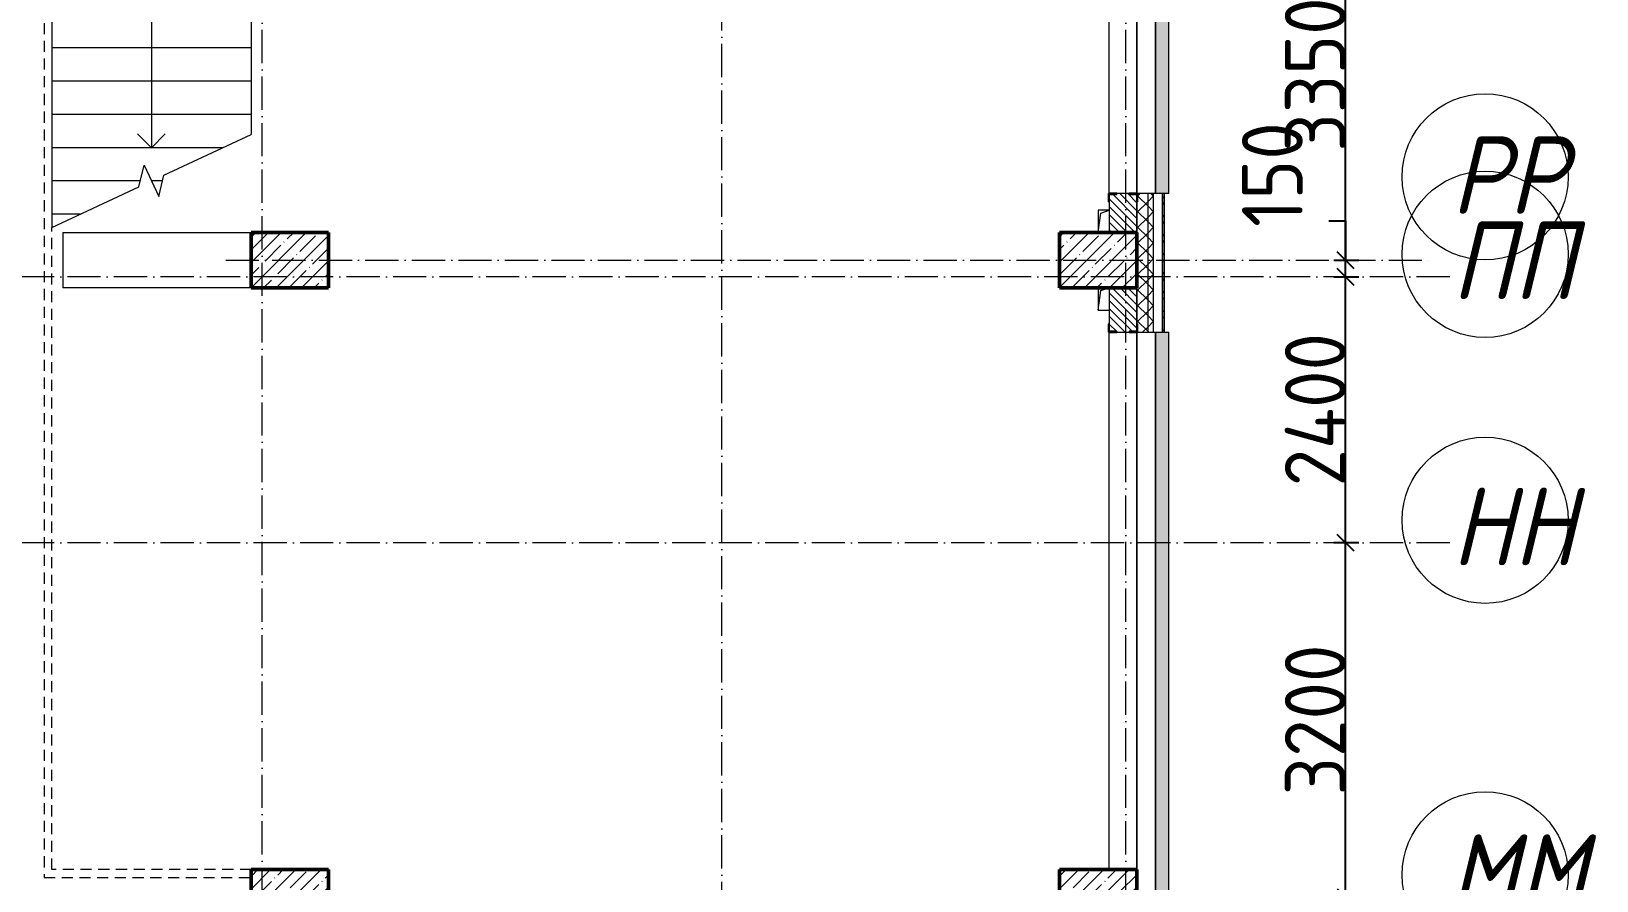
# Model space of a CAD drawing. Header units: millimetres. Extents: x -12989 to 629078, y -109036 to 555275.
# Drawn here: x 607833 to 621970, y 155315 to 162980 of the extents above; entities that cross this region are included whole.
import ezdxf

# ---------------------------------------------------------------- set-up
doc = ezdxf.new("R2010")
doc.units = ezdxf.units.MM
doc.linetypes.add('200_ШТРИХ_ш1п0_6_', pattern=[160, 100, -60])
doc.linetypes.add('50_200_ШТРИХ_1Т_ш5_п1_п1_', pattern=[700, 500, -100, 0, -100])
for name, color, linetype, lineweight in [('A-____-____-DIMS', 7, 'Continuous', 9), ('A-DETL-____-OTLN-3', 7, '200_ШТРИХ_ш1п0_6_', 9), ('A-GENM-____-MCUT', 7, 'Continuous', 25), ('A-GENM-____-OTLN', 7, 'Continuous', 9), ('A-GENM-____-OTLN-1', 7, 'Continuous', 25), ('A-GLAZ-____-OTLN', 7, 'Continuous', 9), ('A-WALL-____-MCUT', 7, 'Continuous', 13), ('A-WALL-____-MCUT-1', 7, 'Continuous', 9), ('A-WALL-____-OTLN', 7, 'Continuous', 9), ('A-WALL-____-PATT-1', 7, 'Continuous', 9), ('A-WALL-FNSH-MCUT-1', 7, 'Continuous', 9), ('S-COLS-____-MCUT', 7, 'Continuous', 50), ('S-COLS-____-OTLN', 7, 'Continuous', 9), ('S-GRID-____-IDEN', 7, 'Continuous', 9), ('S-GRID-____-OTLN-1', 7, '50_200_ШТРИХ_1Т_ш5_п1_п1_', 9), ('S-STRS-____-MBND', 7, 'Continuous', 9), ('S-STRS-____-OTLN-1', 7, 'Continuous', 9)]:
    doc.layers.add(name, color=color, linetype=linetype, lineweight=lineweight)
doc.layers.add('A-GLAZ-____-OTLN-1', color=7, linetype='Continuous', lineweight=9, true_color=0xc0c0c0)
doc.styles.add('ISOCPEUR_I_9', font='isocpeui.ttf', dxfattribs={"width": 0.9, "height": 250})
doc.styles.add('СПДС', font='isocpeur.ttf', dxfattribs={"width": 0.9})
doc.dimstyles.new('ISO-2_5_0_9К_БОЛЬШОЙ_ОСИ', dxfattribs={"dimscale": 304.8, "dimtxt": 248.995294, "dimasz": 0.492126, "dimexe": 0.393701, "dimexo": 0, "dimgap": 0, "dimtad": 1, "dimdec": 0, "dimzin": 0, "dimdsep": 46, "dimtxsty": 'ISOCPEUR_I_9', "dimblk1": 'OBLIQUE', "dimblk2": 'OBLIQUE', "dimsah": 1, "dimcen": 0.09, "dimdle": 0.393701, "dimazin": 0, "dimtfac": 1, "dimtdec": 4, "dimtix": 1, "dimtmove": 0, "dimatfit": 3, "dimfxl": 1, "dimtvp": 1, "dimtolj": 1, "dimtzin": 0, "dimarcsym": 2})
doc.dimstyles.new('ISO-2_5_0_9К_БОЛЬШОЙ_ОСИ_1', dxfattribs={"dimscale": 304.8, "dimtxt": 248.995294, "dimasz": 0.492126, "dimexe": 0.393701, "dimexo": 0, "dimgap": 0, "dimtad": 1, "dimdec": 0, "dimzin": 0, "dimdsep": 46, "dimtxsty": 'ISOCPEUR_I_9', "dimblk1": 'OBLIQUE', "dimblk2": 'OBLIQUE', "dimsah": 1, "dimcen": 0.09, "dimdle": 0.393701, "dimazin": 0, "dimtfac": 1, "dimtdec": 4, "dimtix": 1, "dimtmove": 1, "dimatfit": 3, "dimfxl": 1, "dimtvp": 1, "dimtolj": 1, "dimtzin": 0, "dimarcsym": 2})
pattern_1 = [(45, (516567.8, 90784.41), (-70.71068, 70.71068), []), (135, (516567.8, 90784.41), (-70.71068, -70.71068), [])]
pattern_2 = [(135, (516567.8, 90784.41), (-35.35534, -35.35534), [])]

# ---------------------------------------------------------------- blocks, each defined once
blk = doc.blocks.new('BSC_Колонна _Прямоугольная - 500х700-V96-АР1_План отверстий 2 этажа в осях 1-64_Ю-ЯЯ')
at = {"layer": 'S-COLS-____-OTLN'}
h = blk.add_hatch(dxfattribs=at)
h.set_pattern_fill('FP_109', color=256, style=0, pattern_type=2)
h.set_pattern_definition([(315, (-64381.04, 93600), (114.04925, 114.04925), []), (315, (-64381.04, 93485.95), (114.04925, 114.04925), [201.613, -40.323, 3.353, -36.97])])
h.paths.add_polyline_path([(-250, 350), (-250, -350), (250, -350), (250, 350)], flags=0)
at = {"layer": 'S-COLS-____-MCUT'}
for p, q in [((250, 350), (-250, 350)), ((-250, 350), (-250, -350)), ((250, -350), (250, 350)), ((-250, -350), (250, -350))]:
    blk.add_line(p, q, dxfattribs=at)
blk = doc.blocks.new('BSC_Колонна _Прямоугольная - 500х700-V97-АР1_План отверстий 2 этажа в осях 1-64_Ю-ЯЯ')
at = {"layer": 'S-COLS-____-OTLN'}
h = blk.add_hatch(dxfattribs=at)
h.set_pattern_fill('FP_110', color=256, style=0, pattern_type=2)
h.set_pattern_definition([(315, (-70131.04, 93600), (114.04925, 114.04925), []), (315, (-70131.04, 93485.95), (114.04925, 114.04925), [201.613, -40.323, 3.353, -36.97])])
h.paths.add_polyline_path([(-250, -350), (250, -350), (250, 350), (-250, 350)], flags=0)
at = {"layer": 'S-COLS-____-MCUT'}
for p, q in [((250, 350), (-250, 350)), ((-250, 350), (-250, -350)), ((250, -350), (250, 350)), ((-250, -350), (250, -350))]:
    blk.add_line(p, q, dxfattribs=at)
blk = doc.blocks.new('BSC_Колонна _Прямоугольная - 500х700-V99-АР1_План отверстий 2 этажа в осях 1-64_Ю-ЯЯ')
at = {"layer": 'S-COLS-____-OTLN'}
h = blk.add_hatch(dxfattribs=at)
h.set_pattern_fill('FP_112', color=256, style=0, pattern_type=2)
h.set_pattern_definition([(315, (-70131.04, 100900), (114.04925, 114.04925), []), (315, (-70131.04, 100785.95), (114.04925, 114.04925), [201.613, -40.323, 3.353, -36.97])])
h.paths.add_polyline_path([(-250, 350), (-250, -350), (250, -350), (250, 350), (9, 350)], flags=0)
at = {"layer": 'S-COLS-____-MCUT'}
for p, q in [((250, 350), (-250, 350)), ((-250, 350), (-250, -350)), ((250, -350), (250, 350)), ((-250, -350), (250, -350))]:
    blk.add_line(p, q, dxfattribs=at)
blk = doc.blocks.new('BSC_Колонна _Прямоугольная - 500х700-V105-АР1_План отверстий 2 этажа в осях 1-64_Ю-ЯЯ')
at = {"layer": 'S-COLS-____-OTLN'}
h = blk.add_hatch(dxfattribs=at)
h.set_pattern_fill('FP_118', color=256, style=0, pattern_type=2)
h.set_pattern_definition([(315, (-64381.04, 100900), (114.04925, 114.04925), []), (315, (-64381.04, 100785.95), (114.04925, 114.04925), [201.613, -40.323, 3.353, -36.97])])
h.paths.add_polyline_path([(-250, 350), (-250, -350), (250, -350), (250, 350)], flags=0)
at = {"layer": 'S-COLS-____-MCUT'}
for p, q in [((250, 350), (-250, 350)), ((-250, 350), (-250, -350)), ((250, -350), (250, 350)), ((-250, -350), (250, -350))]:
    blk.add_line(p, q, dxfattribs=at)
blk = doc.blocks.new('Отлив_СКБ - Отлив витража_120_НВФ-31885687-АР1_План отверстий 2 этажа в осях 1-64_Ю-ЯЯ')
at = {"layer": 'A-GLAZ-____-OTLN-1'}
for points in [[(0, 0), (0, -2), (1800, -2), (1800, 0), (1023, 0)], [(0, -83), (0, -120), (1800, -120), (1800, -2), (0, -2), (0, -63)]]:
    blk.add_hatch(color=256, dxfattribs=at).paths.add_polyline_path(points, flags=0)
at = {"layer": 'A-GLAZ-____-OTLN'}
for p, q in [((0, 0), (1800, 0)), ((1800, -2), (0, -2)), ((0, -120), (0, -83)), ((0, -120), (1800, -120)), ((1800, -83), (1800, -120))]:
    blk.add_line(p, q, dxfattribs=at)
blk = doc.blocks.new('Фахверк_СКБ_Уголок - 250_2700-27497298-АР1_План отверстий 2 этажа в осях 1-64_Ю-ЯЯ')
at = {"layer": 'A-GENM-____-MCUT'}
for p, q in [((200, 181), (125, 181)), ((125, 181), (125, 106)), ((131, 106), (131, 175)), ((131, 175), (200, 175)), ((200, 175), (200, 181)), ((125, 106), (131, 106)), ((131, -6), (125, -6)), ((125, -6), (125, -81)), ((125, -81), (200, -81)), ((131, -75), (131, -6)), ((200, -75), (131, -75)), ((200, -81), (200, -75))]:
    blk.add_line(p, q, dxfattribs=at)
blk = doc.blocks.new('AR_Отверстие прямоугольное _в плите_ - AR_Отверстие прямоугольное _в плите_-V169-АР1_План отверстий 2 этажа в осях 1-64_Ю-ЯЯ')
at = {"layer": 'A-GENM-____-OTLN'}
for p, q in [((50, 100), (-50, 100)), ((-50, 100), (-50, -100)), ((-50, -100), (-25, 75)), ((-25, 75), (50, 100))]:
    blk.add_line(p, q, dxfattribs=at)
blk = doc.blocks.new('AR_Отверстие прямоугольное _в плите_ - AR_Отверстие прямоугольное _в плите_-V168-АР1_План отверстий 2 этажа в осях 1-64_Ю-ЯЯ')
at = {"layer": 'A-GENM-____-OTLN'}
for p, q in [((-50, 100), (-50, -100)), ((-50, -100), (-25, 75)), ((-25, 75), (50, 100)), ((-50, -100), (50, -100))]:
    blk.add_line(p, q, dxfattribs=at)
blk = doc.blocks.new('Отлив_СКБ - Отлив витража_120_НВФ-31884153-АР1_План отверстий 2 этажа в осях 1-64_Ю-ЯЯ')
at = {"layer": 'A-GLAZ-____-OTLN-1'}
for points in [[(0, 0), (0, -2), (13700, -2), (13700, 0), (4672, 0)], [(0, -83), (0, -120), (13700, -120), (13700, -2), (0, -2), (0, -63)]]:
    blk.add_hatch(color=256, dxfattribs=at).paths.add_polyline_path(points, flags=0)
at = {"layer": 'A-GLAZ-____-OTLN'}
for p, q in [((0, 0), (13700, 0)), ((13700, -2), (0, -2)), ((0, -120), (0, -83)), ((0, -120), (13700, -120)), ((13700, -83), (13700, -120))]:
    blk.add_line(p, q, dxfattribs=at)
blk = doc.blocks.new('Ось сетки - Круг_Ø6_00__ISO-2_5_0_9K_-25732049-АР1_План отверстий 3 этажа в осях 1-64_Ю-ЯЯ')
at = {"layer": 'S-GRID-____-IDEN'}
blk.add_circle((0, 0), 3, dxfattribs=at)
blk = doc.blocks.new('_Oblique')
at = {"color": 0, "linetype": 'ByBlock', "lineweight": -2}
blk.add_line((-0.5, -0.5), (0.5, 0.5), dxfattribs=at)
blk = doc.blocks.new('*D2882')
at = {"layer": 'A-____-____-DIMS', "color": 0, "lineweight": -2, "transparency": 16777216}
for p, q in [((386905, -22602), (386905, -19162)), ((386799, -19282), (387025, -19282)), ((386799, -22482), (387025, -22482))]:
    blk.add_line(p, q, dxfattribs=at)
at = {"layer": 'Defpoints', "color": 0, "transparency": 16777216}
for p in [(386799, -19282), (386905, -19282), (386799, -22482)]:
    blk.add_point(p, dxfattribs=at)
at = {"layer": 'A-____-____-DIMS', "color": 0, "lineweight": -2, "transparency": 16777216, "xscale": 150, "yscale": 150, "zscale": 150}
for p, rotation in [((386905, -19282), 90), ((386905, -22482), 270)]:
    blk.add_blockref('_Oblique', p, dxfattribs=dict(at, rotation=rotation))
at = {"layer": 'A-____-____-DIMS', "color": 0, "transparency": 16777216, "insert": (386631, -20882), "char_height": 548.6, "attachment_point": 5, "rotation": 90, "style": 'СПДС'}
blk.add_mtext('\\A1;3200', dxfattribs=at)
blk = doc.blocks.new('*D2883')
at = {"layer": 'A-____-____-DIMS', "color": 0, "lineweight": -2, "transparency": 16777216}
for p, q in [((386905, -19402), (386905, -16762)), ((386799, -16882), (387025, -16882)), ((386799, -19282), (387025, -19282))]:
    blk.add_line(p, q, dxfattribs=at)
at = {"layer": 'Defpoints', "color": 0, "transparency": 16777216}
for p in [(386799, -16882), (386905, -16882), (386799, -19282)]:
    blk.add_point(p, dxfattribs=at)
at = {"layer": 'A-____-____-DIMS', "color": 0, "lineweight": -2, "transparency": 16777216, "xscale": 150, "yscale": 150, "zscale": 150}
for p, rotation in [((386905, -16882), 90), ((386905, -19282), 270)]:
    blk.add_blockref('_Oblique', p, dxfattribs=dict(at, rotation=rotation))
at = {"layer": 'A-____-____-DIMS', "color": 0, "transparency": 16777216, "insert": (386631, -18082), "char_height": 548.6, "attachment_point": 5, "rotation": 90, "style": 'СПДС'}
blk.add_mtext('\\A1;2400', dxfattribs=at)
blk = doc.blocks.new('*D2884')
at = {"layer": 'A-____-____-DIMS', "color": 0, "lineweight": -2, "transparency": 16777216}
for p, q in [((386755, -16379), (386905, -16379)), ((386905, -16379), (386905, -16732)), ((386905, -17002), (386905, -16612)), ((386799, -16732), (387025, -16732)), ((386799, -16882), (387025, -16882))]:
    blk.add_line(p, q, dxfattribs=at)
at = {"layer": 'Defpoints', "color": 0, "transparency": 16777216}
for p in [(386799, -16732), (386905, -16732), (386799, -16882)]:
    blk.add_point(p, dxfattribs=at)
at = {"layer": 'A-____-____-DIMS', "color": 0, "lineweight": -2, "transparency": 16777216, "xscale": 150, "yscale": 150, "zscale": 150}
for p, rotation in [((386905, -16732), 90), ((386905, -16882), 270)]:
    blk.add_blockref('_Oblique', p, dxfattribs=dict(at, rotation=rotation))
at = {"layer": 'A-____-____-DIMS', "color": 0, "transparency": 16777216, "insert": (385969, -16433), "char_height": 548.6, "attachment_point": 1, "rotation": 90, "line_spacing_factor": 1.149209, "style": 'СПДС'}
blk.add_mtext('\\A1;150', dxfattribs=at)
blk = doc.blocks.new('*D2885')
at = {"layer": 'A-____-____-DIMS', "color": 0, "lineweight": -2, "transparency": 16777216}
for p, q in [((386905, -16852), (386905, -13262)), ((386799, -13382), (387025, -13382)), ((386799, -16732), (387025, -16732))]:
    blk.add_line(p, q, dxfattribs=at)
at = {"layer": 'Defpoints', "color": 0, "transparency": 16777216}
for p in [(386799, -13382), (386905, -13382), (386799, -16732)]:
    blk.add_point(p, dxfattribs=at)
at = {"layer": 'A-____-____-DIMS', "color": 0, "lineweight": -2, "transparency": 16777216, "xscale": 150, "yscale": 150, "zscale": 150}
for p, rotation in [((386905, -13382), 90), ((386905, -16732), 270)]:
    blk.add_blockref('_Oblique', p, dxfattribs=dict(at, rotation=rotation))
at = {"layer": 'A-____-____-DIMS', "color": 0, "transparency": 16777216, "insert": (386631, -15057), "char_height": 548.6, "attachment_point": 5, "rotation": 90, "style": 'СПДС'}
blk.add_mtext('\\A1;3350', dxfattribs=at)
blk = doc.blocks.new('3эт')
at = {"layer": 'S-GRID-____-OTLN-1', "color": 251, "ltscale": 0.6, "true_color": 0x636466}
for p, q in [((377120.7, -46882.4), (377120.7, 4029.4)), ((381270.7, -37346.8), (381270.7, 4029.4)), ((384920.7, -46882.4), (384920.7, 4029.4)), ((376792, -16732.4), (387696.3, -16732.4)), ((387845.1, -16882.4), (333012.7, -16882.4)), ((387845.1, -19282.4), (279101.9, -19282.4))]:
    blk.add_line(p, q, dxfattribs=at)
at = {"layer": 'S-GRID-____-IDEN', "xscale": 250, "yscale": 250, "zscale": 99.99999999999993}
for p, rotation in [((388165, -15980.7), 269.9999999999995), ((388165, -16679.9), 89.9999999999998), ((388165, -19079.9), 89.9999999999998), ((388165, -22279.9), 269.9999999999995)]:
    blk.add_blockref('Ось сетки - Круг_Ø6_00__ISO-2_5_0_9K_-25732049-АР1_План отверстий 3 этажа в осях 1-64_Ю-ЯЯ', p, dxfattribs=dict(at, rotation=rotation))
at = {"layer": 'S-GRID-____-IDEN', "char_height": 700, "attachment_point": 1, "style": 'ISOCPEUR_I_9'}
for s, insert, width in [('РР', (387857.7, -15615.6), 447.342), ('ПП', (387862.8, -16385.4), 447.342), ('НН', (387862.8, -18785.4), 447.342), ('ММ', (387833.8, -21914.8), 505.063)]:
    blk.add_mtext(s, dxfattribs=dict(at, insert=insert, width=width))
at = {"layer": 'A-____-____-DIMS'}
for base, p1, p2, override, picture, middle in [((386904.9, -13382.4), (386798.9, -16732.4), (386798.9, -13382.4), {"dimtxt": 1.8, "dimpost": '<>', "dimtxsty": 'СПДС', "dimfxl": 3350}, '*D2885', (386630.6, -15057.4)), ((386904.9, -16882.4), (386798.9, -19282.4), (386798.9, -16882.4), {"dimtxt": 1.8, "dimpost": '<>', "dimtxsty": 'СПДС', "dimfxl": 2400}, '*D2883', (386630.6, -18082.4)), ((386904.9, -19282.4), (386798.9, -22482.4), (386798.9, -19282.4), {"dimtxt": 1.8, "dimpost": '<>', "dimtxsty": 'СПДС', "dimfxl": 3200}, '*D2882', (386630.6, -20882.4))]:
    dim = blk.add_linear_dim(base=base, p1=p1, p2=p2, angle=90, dimstyle='ISO-2_5_0_9К_БОЛЬШОЙ_ОСИ', override=override, dxfattribs=at)
    dim.commit()
    dim.dimension.update_dxf_attribs({"geometry": picture, "text_midpoint": middle})
dim = blk.add_linear_dim(base=(386904.9, -16732.4), p1=(386798.9, -16882.4), p2=(386798.9, -16732.4), angle=90, dimstyle='ISO-2_5_0_9К_БОЛЬШОЙ_ОСИ_1', override={"dimtxt": 1.8, "dimpost": '<>', "dimtxsty": 'СПДС', "dimfxl": 150}, dxfattribs=at)
dim.commit()
dim.dimension.update_dxf_attribs({"geometry": '*D2884', "text_midpoint": (386745, -16378.7), "dimtype": 160, "text_rotation": 90})

msp = doc.modelspace()

# ---------------------------------------------------------------- hatches: boundary and pattern name
at = {"layer": 'A-WALL-____-PATT-1'}
h = msp.add_hatch(dxfattribs=at)
h.set_pattern_fill('FP_1', color=256, style=0, pattern_type=2)
h.set_pattern_definition(pattern_1)
h.paths.add_polyline_path([(617967.7976, 137600.4504), (617967.7976, 137865.4504), (617917.7976, 137865.4504), (617917.7976, 137600.4504)], flags=0)
h.paths.add_polyline_path([(617917.7976, 138865.4504), (617967.7976, 138865.4504), (617967.7976, 146565.4504), (617917.7976, 146565.4504), (617917.7976, 141551.3509)], flags=0)
h.paths.add_polyline_path([(617917.7976, 160265.4504), (617967.7976, 160265.4504), (617967.7976, 161515.4504), (617917.7976, 161515.4504), (617917.7976, 160924.2991)], flags=0)
h.paths.add_polyline_path([(617917.7976, 163315.4504), (617967.7976, 163315.4504), (617967.7976, 164515.4504), (617917.7976, 164515.4504), (617917.7976, 164153.1238)], flags=0)
h.paths.add_polyline_path([(617967.7976, 166315.4504), (617967.7976, 167515.4504), (617917.7976, 167515.4504), (617917.7976, 166315.4504)], flags=0)
h.paths.add_polyline_path([(617967.7976, 169315.4504), (617967.7976, 170515.4504), (617917.7976, 170515.4504), (617917.7976, 169315.4504)], flags=0)
h.paths.add_polyline_path([(617967.7976, 172315.4504), (617967.7976, 176565.4504), (617917.7976, 176565.4504), (617917.7976, 172315.4504)], flags=0)
h = msp.add_hatch(dxfattribs=at)
h.set_pattern_fill('FP_3', color=256, style=0, pattern_type=2)
h.set_pattern_definition([(45, (516567.8, 90784.41), (-85.53659, 85.53659), []), (45, (516624.82, 90784.41), (-85.53659, 85.53659), [])])
h.paths.add_polyline_path([(618067.7976, 160265.4504), (618067.7976, 161515.4504), (618047.7976, 161515.4504), (618047.7976, 160265.4504)], flags=0)
h.paths.add_polyline_path([(618047.7976, 163315.4504), (618067.7976, 163315.4504), (618067.7976, 164515.4504), (618047.7976, 164515.4504), (618047.7976, 164153.1238)], flags=0)
h.paths.add_polyline_path([(618067.7976, 166315.4504), (618067.7976, 167515.4504), (618047.7976, 167515.4504), (618047.7976, 166315.4504)], flags=0)
h.paths.add_polyline_path([(618067.7976, 169315.4504), (618067.7976, 170515.4504), (618047.7976, 170515.4504), (618047.7976, 169315.4504)], flags=0)
h.paths.add_polyline_path([(618067.7976, 172315.4504), (618067.7976, 176695.4504), (618047.7976, 176695.4504), (618047.7976, 172315.4504)], flags=0)
h = msp.add_hatch(dxfattribs=at)
h.set_pattern_fill('FP_1', color=256, style=0, pattern_type=2)
h.set_pattern_definition(pattern_1)
h.paths.add_polyline_path([(617817.7976, 137600.4504), (617917.7976, 137600.4504), (617917.7976, 137865.4504), (617817.7976, 137865.4504)], flags=0)
h.paths.add_polyline_path([(617917.7976, 138865.4504), (617917.7976, 146565.4504), (617823.7976, 146565.4504), (617823.7976, 146490.4504), (617817.7976, 146490.4504), (617817.7976, 138865.4504)], flags=0)
h.paths.add_polyline_path([(617917.7976, 160265.4504), (617917.7976, 161515.4504), (617823.7976, 161515.4504), (617823.7976, 161440.4504), (617817.7976, 161440.4504), (617817.7976, 160340.4504), (617823.7976, 160340.4504), (617823.7976, 160265.4504)], flags=0)
h.paths.add_polyline_path([(617823.7976, 163315.4504), (617917.7976, 163315.4504), (617917.7976, 164515.4504), (617817.7976, 164515.4504), (617817.7976, 163390.4504), (617823.7976, 163390.4504), (617823.7976, 163321.4504)], flags=0)
h.paths.add_polyline_path([(617823.7976, 166315.4504), (617917.7976, 166315.4504), (617917.7976, 167515.4504), (617823.7976, 167515.4504), (617823.7976, 167440.4504), (617817.7976, 167440.4504), (617817.7976, 166390.4504), (617823.7976, 166390.4504), (617823.7976, 166321.4504)], flags=0)
h.paths.add_polyline_path([(617823.7976, 169315.4504), (617917.7976, 169315.4504), (617917.7976, 170515.4504), (617823.7976, 170515.4504), (617823.7976, 170440.4504), (617817.7976, 170440.4504), (617817.7976, 169390.4504), (617823.7976, 169390.4504), (617823.7976, 169321.4504)], flags=0)
h.paths.add_polyline_path([(617917.7976, 172315.4504), (617917.7976, 176465.4504), (617817.7976, 176465.4504), (617817.7976, 172315.4504)], flags=0)
h = msp.add_hatch(dxfattribs=at)
h.set_pattern_fill('FP_6', color=256, style=0, pattern_type=2)
h.set_pattern_definition(pattern_2)
h.paths.add_polyline_path([(617567.7976, 161165.4504), (617817.7976, 161165.4504), (617817.7976, 161509.4504), (617748.7976, 161509.4504), (617748.7976, 161515.4504), (617636.7976, 161515.4504), (617636.7976, 161509.4504), (617567.7976, 161509.4504), (617567.7976, 161440.4504)], flags=0)
h.paths.add_polyline_path([(617748.7976, 163315.4504), (617748.7976, 163321.4504), (617817.7976, 163321.4504), (617817.7976, 164015.4504), (617567.7976, 164015.4504), (617567.7976, 163321.4504), (617636.7976, 163321.4504), (617636.7976, 163315.4504)], flags=0)
h = msp.add_hatch(dxfattribs=at)
h.set_pattern_fill('FP_6', color=256, style=0, pattern_type=2)
h.set_pattern_definition(pattern_2)
h.paths.add_polyline_path([(617748.7976, 160265.4504), (617748.7976, 160271.4504), (617817.7976, 160271.4504), (617817.7976, 160665.4504), (617567.7976, 160665.4504), (617567.7976, 160271.4504), (617636.7976, 160271.4504), (617636.7976, 160265.4504)], flags=0)

# ---------------------------------------------------------------- linework, layer by layer
at = {"layer": 'A-DETL-____-OTLN-3'}
for p, q in [((607947.7976, 165935.4504), (607947.7976, 155345.4504)), ((608017.7976, 155415.4504), (608017.7976, 161210.7735)), ((609817.7976, 155415.4504), (608017.7976, 155415.4504)), ((607947.7976, 155345.4504), (609817.7976, 155345.4504))]:
    msp.add_line(p, q, dxfattribs=at)
at = {"layer": 'A-WALL-____-MCUT'}
for p, q in [((617567.7976, 161440.4504), (617567.7976, 161165.4504)), ((617748.7976, 161515.4504), (617636.7976, 161515.4504)), ((618047.7976, 161515.4504), (617823.7976, 161515.4504)), ((618047.7976, 160265.4504), (618047.7976, 161515.4504)), ((617567.7976, 160665.4504), (617567.7976, 160340.4504)), ((617636.7976, 160265.4504), (617748.7976, 160265.4504)), ((617823.7976, 160265.4504), (618047.7976, 160265.4504))]:
    msp.add_line(p, q, dxfattribs=at)
at = {"layer": 'A-WALL-____-MCUT-1'}
for p, q in [((617817.7976, 161440.4504), (617817.7976, 161165.4504)), ((617817.7976, 161165.4504), (617817.7976, 161440.4504)), ((617917.7976, 160265.4504), (617917.7976, 161515.4504)), ((617967.7976, 160265.4504), (617967.7976, 161515.4504)), ((617817.7976, 160665.4504), (617817.7976, 160340.4504)), ((617817.7976, 160340.4504), (617817.7976, 160665.4504))]:
    msp.add_line(p, q, dxfattribs=at)
at = {"layer": 'A-WALL-____-OTLN'}
for p, q in [((617567.7976, 161515.4504), (617567.7976, 163315.4504)), ((617817.7976, 161515.4504), (617817.7976, 163315.4504)), ((617817.7976, 163315.4504), (617817.7976, 161515.4504)), ((608117.7976, 161165.4504), (609817.7976, 161165.4504)), ((608117.7976, 161165.4504), (608117.7976, 160665.4504)), ((609817.7976, 160665.4504), (608117.7976, 160665.4504)), ((617567.7976, 155415.4504), (617567.7976, 160265.4504)), ((617817.7976, 155415.4504), (617817.7976, 160265.4504)), ((617817.7976, 160265.4504), (617817.7976, 155415.4504))]:
    msp.add_line(p, q, dxfattribs=at)
at = {"layer": 'A-WALL-FNSH-MCUT-1'}
for p, q in [((618067.7976, 161515.4504), (618047.7976, 161515.4504)), ((618047.7976, 161515.4504), (618047.7976, 160265.4504)), ((618067.7976, 160265.4504), (618067.7976, 161515.4504)), ((618047.7976, 160265.4504), (618067.7976, 160265.4504))]:
    msp.add_line(p, q, dxfattribs=at)
at = {"layer": 'S-STRS-____-MBND'}
for p, q in [((609031.0861, 161683.2777), (609817.7976, 162050.1273)), ((608804.5091, 161577.6231), (608851.7635, 161772.061)), ((608851.7635, 161772.061), (608983.8317, 161488.8398)), ((608983.8317, 161488.8398), (609031.0861, 161683.2777)), ((608017.7976, 161210.7735), (608804.5091, 161577.6231))]:
    msp.add_line(p, q, dxfattribs=at)
at = {"layer": 'S-STRS-____-OTLN-1'}
for p, q in [((608017.7976, 163130.4504), (608017.7976, 162830.4504)), ((608917.7976, 163130.4504), (608917.7976, 162830.4504)), ((609817.7976, 163130.4504), (609817.7976, 162830.4504)), ((608017.7976, 162830.4504), (608017.7976, 162530.4504)), ((609817.7976, 162830.4504), (608017.7976, 162830.4504)), ((609817.7976, 162830.4504), (608017.7976, 162830.4504)), ((608917.7976, 162830.4504), (608917.7976, 162530.4504)), ((609817.7976, 162830.4504), (609817.7976, 162530.4504)), ((608017.7976, 162530.4504), (608017.7976, 162230.4504)), ((609817.7976, 162530.4504), (608017.7976, 162530.4504)), ((609817.7976, 162530.4504), (608017.7976, 162530.4504)), ((608917.7976, 162530.4504), (608917.7976, 162230.4504)), ((609817.7976, 162530.4504), (609817.7976, 162230.4504)), ((608017.7976, 162230.4504), (608017.7976, 161930.4504)), ((609817.7976, 162230.4504), (608017.7976, 162230.4504)), ((609817.7976, 162230.4504), (608017.7976, 162230.4504)), ((608917.7976, 162230.4504), (608917.7976, 161930.4504)), ((609817.7976, 162230.4504), (609817.7976, 162050.1273)), ((608917.7976, 161930.4504), (608792.7976, 162055.4504)), ((608917.7976, 161930.4504), (609042.7976, 162055.4504)), ((608017.7976, 161930.4504), (608017.7976, 161630.4504)), ((609561.1497, 161930.4504), (608017.7976, 161930.4504)), ((609561.1497, 161930.4504), (608017.7976, 161930.4504)), ((608017.7976, 161630.4504), (608017.7976, 161330.4504)), ((608817.3478, 161630.4504), (608017.7976, 161630.4504)), ((608817.3478, 161630.4504), (608017.7976, 161630.4504)), ((609018.2474, 161630.4504), (608917.7976, 161630.4504)), ((609018.2474, 161630.4504), (608917.7976, 161630.4504)), ((608017.7976, 161330.4504), (608017.7976, 161210.7735)), ((608274.4455, 161330.4504), (608017.7976, 161330.4504)), ((608274.4455, 161330.4504), (608017.7976, 161330.4504))]:
    msp.add_line(p, q, dxfattribs=at)

# ---------------------------------------------------------------- block references
msp.add_blockref('3эт', (232797.0902, 177647.8646))
at = {"layer": 'A-GENM-____-OTLN'}
for name, p in [('AR_Отверстие прямоугольное _в плите_ - AR_Отверстие прямоугольное _в плите_-V169-АР1_План отверстий 2 этажа в осях 1-64_Ю-ЯЯ', (617517.7976, 161265.4504)), ('AR_Отверстие прямоугольное _в плите_ - AR_Отверстие прямоугольное _в плите_-V168-АР1_План отверстий 2 этажа в осях 1-64_Ю-ЯЯ', (617517.7976, 160565.4504))]:
    msp.add_blockref(name, p, dxfattribs=at)
at = {"layer": 'A-GENM-____-OTLN-1'}
for p, rotation in [((617642.7976, 161640.4504), 269.9999999999999), ((617742.7976, 160140.4504), 89.99999999999993)]:
    msp.add_blockref('Фахверк_СКБ_Уголок - 250_2700-27497298-АР1_План отверстий 2 этажа в осях 1-64_Ю-ЯЯ', p, dxfattribs=dict(at, rotation=rotation))
at = {"layer": 'A-GLAZ-____-OTLN', "rotation": 90}
for name, p in [('Отлив_СКБ - Отлив витража_120_НВФ-31885687-АР1_План отверстий 2 этажа в осях 1-64_Ю-ЯЯ', (617984.7976, 161515.4504)), ('Отлив_СКБ - Отлив витража_120_НВФ-31884153-АР1_План отверстий 2 этажа в осях 1-64_Ю-ЯЯ', (617984.7976, 146565.4504))]:
    msp.add_blockref(name, p, dxfattribs=at)
at = {"layer": 'S-COLS-____-OTLN', "rotation": 89.9999999999999}
for name, p in [('BSC_Колонна _Прямоугольная - 500х700-V97-АР1_План отверстий 2 этажа в осях 1-64_Ю-ЯЯ', (610167.7976, 160915.4504)), ('BSC_Колонна _Прямоугольная - 500х700-V99-АР1_План отверстий 2 этажа в осях 1-64_Ю-ЯЯ', (617467.7976, 160915.4504)), ('BSC_Колонна _Прямоугольная - 500х700-V96-АР1_План отверстий 2 этажа в осях 1-64_Ю-ЯЯ', (610167.7976, 155165.4504)), ('BSC_Колонна _Прямоугольная - 500х700-V105-АР1_План отверстий 2 этажа в осях 1-64_Ю-ЯЯ', (617467.7976, 155165.4504))]:
    msp.add_blockref(name, p, dxfattribs=at)

doc.saveas('drawing.dxf')
